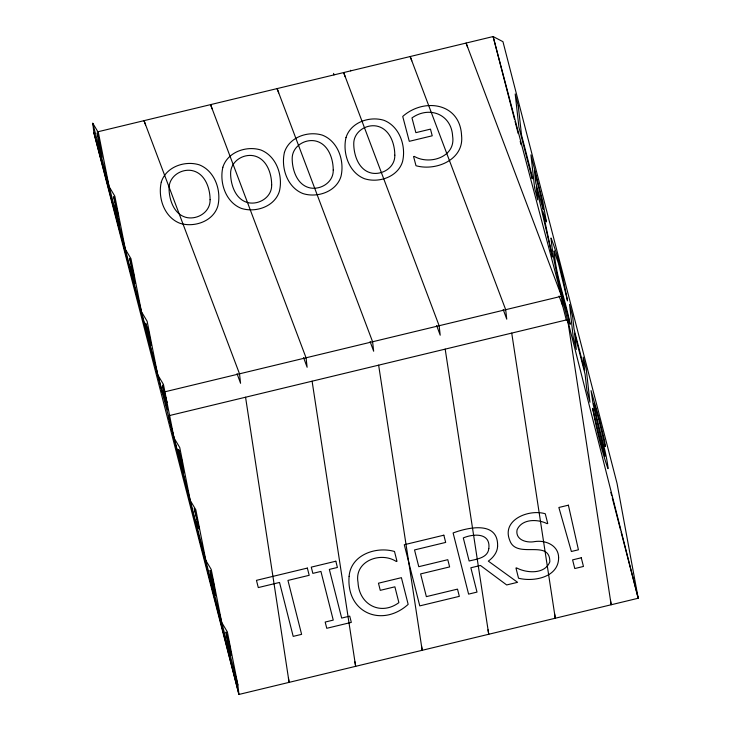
<?xml version="1.0" encoding="UTF-8"?>
<svg xmlns="http://www.w3.org/2000/svg" width="731" height="731" viewBox="0 0 731 731"><rect width="100%" height="100%" fill="white"/><g stroke="black" fill="none" stroke-linecap="round" stroke-linejoin="round"><path stroke-width="1.1" d="M97.141 131.955L493.123 36.55L502.955 41.676L617.037 483.392L638.2 598.25L238.936 694.45L93.87 132.75L92.8 123.274L98.411 132.64L108.919 185.683M164.521 391.889L561.572 296.229L638.2 598.25L621.103 532.067M169.464 415.555L567.621 319.63L611.162 604.765L610.467 600.27M109.211 186.78L114.822 196.155L125.412 249.509M125.33 249.198L130.959 258.664L141.467 311.698M141.512 311.854L147.123 321.229L157.631 374.272M157.823 375.003L163.433 384.378L173.941 437.412M174.124 438.152L179.744 447.518L190.252 500.561M190.197 500.36L195.807 509.735L206.316 562.769M205.621 560.092L211.232 569.467L221.74 622.51L227.35 631.876L237.858 684.92L238.936 694.45L168.358 415.82M559.087 296.055L562.642 305.704L561.572 296.229L466.086 43.065L467.666 47.351M411.772 60.819L410.201 56.534L505.688 309.688L506.747 319.164L503.202 309.515M345.233 76.846L343.661 72.561L439.139 325.724L440.208 335.2L436.654 325.551M278.694 92.883L277.113 88.597L372.6 341.752L373.66 351.227L370.114 341.587M212.145 108.919L210.574 104.624L306.061 357.788L307.121 367.264L303.575 357.614M145.606 124.946L144.025 120.661L239.512 373.824L240.572 383.3L237.027 373.651M227.798 638.519C224.088 625.37 233.299 665.201 228.867 642.823M131.598 266.34L129.615 258.299L133.563 273.778L134.12 277.378L133.005 274.034L134.86 283.546L130.365 266.084L133.828 279.279L131.416 267.546L133.088 273.44L132.11 268.368M561.572 296.229L493.123 36.55L514.487 119.281M93.87 132.75L162.319 392.419M515.063 121.483L518.197 133.618M520.189 141.339L521.039 144.647M561.499 301.291L566.479 320.589M610.842 492.356L611.701 495.664M612.267 497.875L620.537 529.865M350.514 70.258L350.67 70.87M333.601 73.383L333.985 74.891M92.8 123.274L237.877 684.974M227.962 638.446L228.949 642.421M554.582 613.729L555.277 618.234L511.727 333.098M488.034 629.766L488.728 634.261L445.188 349.126M421.495 645.802L422.189 650.298L378.64 365.162M354.955 661.829L355.641 666.334L312.1 381.189M288.407 677.865L289.101 682.361L245.561 397.225M567.621 319.63L567.978 322.791M214.43 590.785L214.421 591.269L211.469 578.824L214.43 590.785M349.107 576.348C346.037 612.834 382.094 627.947 408.163 604.373L401.401 577.673L378.457 583.201L380.266 590.346L394.886 586.819L398.888 602.636C380.54 616.16 359.031 604.528 358.026 582.415C353.987 561.207 380.476 551.201 396.266 561.472L396.988 561.298L394.502 551.485C376.118 546.103 350.789 554.811 349.107 576.348M461.563 135.555C464.359 159.678 435.978 171.365 415.994 165.727L413.582 156.571L414.303 156.397C429.645 165.361 455.97 157.001 452.626 136.213C451.456 114.246 429.289 105.593 411.973 117.919L415.866 132.658L430.477 129.131L432.231 135.792L409.287 141.321L402.726 116.439C423.898 97.57 460.11 102.724 461.563 135.555M178.656 449.793L180.045 458.958L183.134 471.148A10.362 0.466 76.5 0 0 183.837 472.939L179.68 453.522L182.503 463.445L182.348 462.019L178.656 449.793M231.16 654.501L231.005 655.25L227.46 642.951L227.304 641.526L230.146 651.495L225.97 632.032L229.379 644.285L231.16 654.501M211.085 574.274L213.635 585.266L211.085 574.274M558.621 557.726C558.676 577.335 533.731 582.114 518.535 578.212L515.958 568.024L516.552 567.877C526.612 573.259 544.887 574.539 549.822 561.828C550.087 538.418 516.324 559.845 509.717 540.282C501.365 519.723 529.016 508.831 545.271 513.765L547.738 523.497L547.099 523.652C537.559 518.919 521.897 518.626 517.045 529.893C515.191 540.09 526.941 543.17 534.781 541.589C545.518 539.871 558.63 545.363 558.621 557.726M604.957 455.34L604.884 456.345L600.453 441.049L592.64 408.346C596.441 428.649 601.174 449.136 607.945 468.681L608.137 468.361C605.432 446.294 597.163 425.168 594.139 403.21L598.223 417.246L605.268 446.568L604.674 441.277L599.484 420.069L591.05 390.601L593.097 404.005L604.957 455.34M554.18 251.053C555.752 276.108 565.556 299.865 570.162 324.299C562.605 295.891 553.586 267.327 551.028 237.995C558.877 257.997 563.473 279.717 567.53 300.88L558.502 263.571L554.18 251.053M210.089 199.7C210.482 211.561 198.293 219.538 187.3 217.664C174.298 215.17 169.144 200.23 169.044 188.479C168.788 176.774 180.785 168.596 191.76 170.524C204.835 172.991 210.089 187.867 210.089 199.7M271.658 184.861C272.06 196.721 259.861 204.698 248.878 202.834C235.866 200.331 230.713 185.4 230.612 173.64C230.366 161.935 242.354 153.766 253.328 155.694C266.404 158.161 271.658 173.028 271.658 184.861M333.235 170.031C333.628 181.891 321.439 189.868 310.447 187.995C297.435 185.5 292.281 170.561 292.181 158.81C291.934 147.105 303.932 138.927 314.897 140.855C327.981 143.322 333.226 158.198 333.235 170.031M394.804 155.191C395.197 167.052 383.007 175.029 372.015 173.165C359.003 170.661 353.859 155.73 353.749 143.97C353.502 132.265 365.5 124.096 376.465 126.015C389.55 128.492 394.804 143.358 394.804 155.191M497.601 546.404C497.29 552.545 493.142 557.68 488.335 561.125L517.594 582.315L506.674 584.946L480.459 565.465L470.855 567.777L477.014 592.092L468.598 594.12L453.11 532.963C468.178 527.325 498.569 520.545 497.601 546.404M98.621 137.711L97.214 133.143L99.553 146.958L98.164 141.576L98.283 142.7L102.02 157.174L98.621 137.711M161.286 182.092C157.677 197.562 164.173 217.144 179.826 223.247C194.172 227.816 213.251 221.429 217.847 206.051C221.548 190.553 214.932 170.963 199.271 164.831C184.897 160.336 165.983 166.796 161.286 182.092M222.854 167.262C219.245 182.723 225.751 202.304 241.394 208.408C255.749 212.977 274.819 206.59 279.416 191.22C283.125 175.723 276.501 156.123 260.839 149.992C246.466 145.496 227.551 151.957 222.854 167.262M284.423 152.423C280.823 167.892 287.32 187.474 302.972 193.578C317.318 198.147 336.388 191.76 340.993 176.381C344.694 160.884 338.078 141.293 322.417 135.162C308.043 130.666 289.12 137.126 284.423 152.423M346.001 137.592C342.391 153.053 348.888 172.635 364.541 178.739C378.886 183.307 397.956 176.92 402.562 161.551C406.262 146.054 399.647 126.454 383.985 120.323C369.612 115.827 350.697 122.287 346.001 137.592M488.82 548.542C487.842 558.055 476.457 559.133 469.138 560.997L463.29 537.915C473.587 533.593 490.812 532.561 488.82 548.542M167.646 409.698L163.388 394.548L163.214 392.976L166.577 405.687L163.15 390.793L162.51 385.091L166.714 401.374L166.86 402.671L163.643 390.235L167.646 409.698M215.499 595.235C211.286 583.576 210.957 576.192 210.035 570.354C214.201 582.342 214.092 587.687 215.499 595.235M307.358 568.078L256.453 580.341L258.29 587.569L279.534 582.452L293.195 636.381L301.611 634.353L287.95 580.423L309.195 575.306L307.358 568.078M335.831 561.216L311.269 567.137L312.85 573.378L320.927 571.432L333.254 620.107L325.176 622.054L326.766 628.294L351.319 622.383L349.738 616.132L341.669 618.079L329.334 569.403L337.411 567.466L335.831 561.216M443.845 535.193L404.289 544.723L419.777 605.889L459.333 596.35L457.505 589.122L426.356 596.633L420.608 573.917L449.629 566.918L447.792 559.69L418.772 566.689L414.532 549.931L445.672 542.42L443.845 535.193M568.389 505.185L558.868 507.478L571.377 551.494L578.422 549.794L568.389 505.185M581.264 557.78L572.592 559.873L574.785 568.535L583.457 566.452L581.264 557.78M182.841 468.882L179.753 455.312L182.841 468.882M546.386 221.731L542.649 210.884L552.453 257.029L536.225 186.734L537.714 199.938L534.653 188.095L530.925 154.881L542.905 202.259L546.386 221.731M117.17 212.091L114.539 205.137L119.445 225.002L115.535 209.148L118.221 216.303L117.654 212.41L113.68 196.676L117.17 212.091M543.197 209.377L535.814 183.052L534.407 170.515L541.223 197.534L543.197 209.377M199.325 529.006L197.068 525.589L195.972 521.34L198.384 525.16L194.282 508.52L199.325 529.006M148.567 332.367L146.465 326.693L149.051 336.699L148.567 332.367M148.411 330.777L145.624 323.212L150.595 345.516L150.175 341.715L151.079 345.242L150.951 344.045L148.411 330.777M518.252 105.803L515.191 93.97L518.919 127.185L532.241 178.775L531.803 174.846L521.541 135.089L518.252 105.803M572.601 316.231L569.54 304.398L573.268 337.612L576.33 349.445L574.502 333.19L585.074 374.135L586.902 390.4L589.963 402.233L586.235 369.018L583.174 357.185L584.636 370.215L574.063 329.261L572.601 316.231"/></g></svg>
